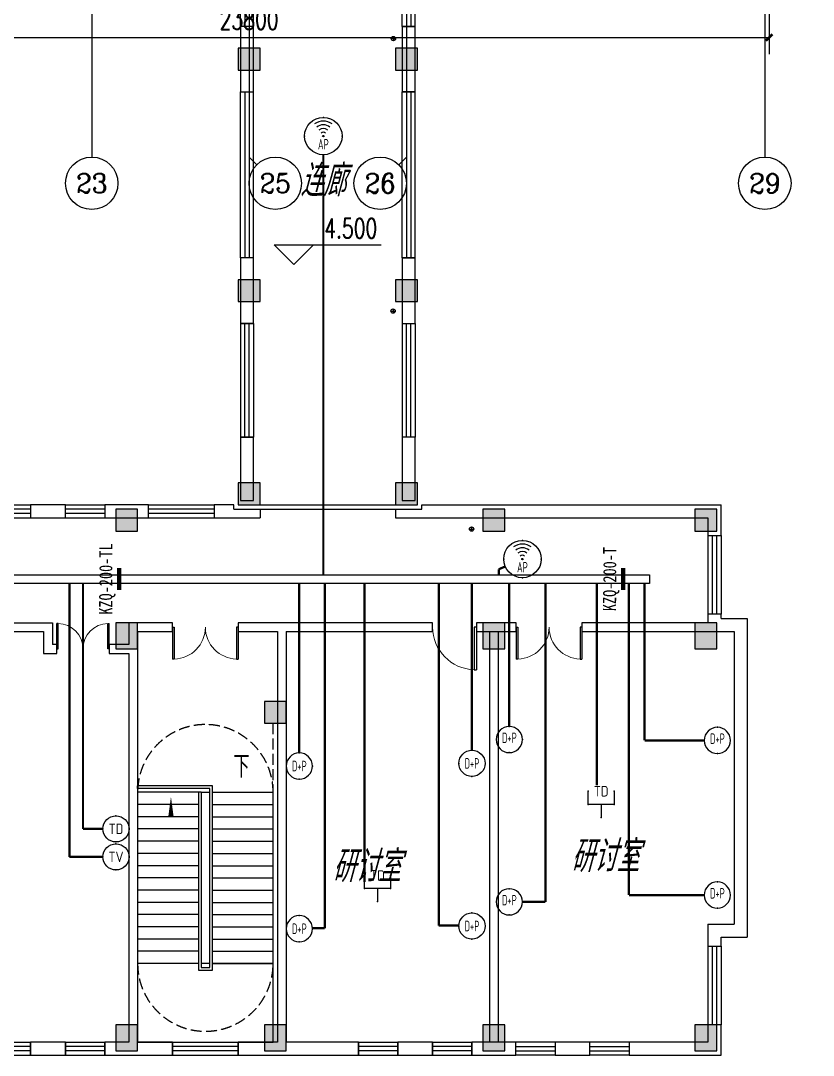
# Model space of a CAD drawing. Extents: x 1333527 to 1855755, y 1020844 to 1581249.
# Drawn here: x 1453449 to 1471583, y 1040977 to 1064658 of the extents above; entities that cross this region are included whole.
import ezdxf
from ezdxf.enums import TextEntityAlignment as Align

# ---------------------------------------------------------------- set-up
doc = ezdxf.new("R2010")
doc.units = 0
doc.header["$LTSCALE"] = 1000
doc.header["$PDSIZE"] = 5
doc.linetypes.add('__DASH', pattern=[0.35, 0.25, -0.1])
doc.linetypes.add('DASH', pattern=[0.35, 0.25, -0.1])
doc.layers.add('1-建筑底图', color=8, linetype='Continuous', plot=False)
for name, color, linetype in [('AXIS_TEXT', 7, 'Continuous'), ('CABLETRAY_PDS', 4, 'Continuous'), ('EQUIP-通讯', 3, 'Continuous'), ('WIRE-综合布线', 5, 'Continuous'), ('建筑-柱子', 9, 'Continuous'), ('建筑-柱子-填充', 8, 'Continuous'), ('抗震支吊架', 2, 'Continuous'), ('排水', 153, 'Continuous')]:
    doc.layers.add(name, color=color, linetype=linetype)
doc.styles.add('_TCH_AXIS', font='COMPLEX', dxfattribs={"bigfont": 'GBCBIG'})
doc.styles.add('_TCH_DIM', font='SIMPLEX', dxfattribs={"bigfont": 'GBCBIG'})
doc.styles.add('_TCH_DIM_T3', font='SIMPLEX', dxfattribs={"width": 0.705882, "bigfont": 'GBCBIG'})
doc.styles.add('_TEL_ATTDEF', font='gbenor', dxfattribs={"bigfont": 'gbcbig'})
doc.styles.add('_TEL_DIM', font='SIMPLEX', dxfattribs={"width": 0.8, "height": 3.5, "bigfont": 'HZTXT'})
doc.styles.add('COMPLEX', font='COMPLEX')
doc.styles.add('kzcad', font='', dxfattribs={"width": 0.8})
doc.styles.get("Standard").update_dxf_attribs({"font": 'gbeitc.shx', "bigfont": 'gbcbig.shx'})
doc.styles.get('kzcad').set_extended_font_data('SimSun')
doc.linetypes.add('JIEDI', pattern='A,1.25,-0.25,0.25,-0.25,0.625,["/",Standard,S=0.6,R=0,X=0,Y=-0.3],0.625,-0.25,0.25,-0.25', length=4)
doc.dimstyles.new('_TCH_ARCH&&150', dxfattribs={"dimtxt": 446.25, "dimasz": 150, "dimexe": 375, "dimexo": 450, "dimgap": 189.375, "dimtad": 1, "dimdec": 0, "dimzin": 0, "dimdsep": 46, "dimtxsty": '_TCH_DIM_T3', "dimblk": 'ARCHTICK', "dimcen": 0.09, "dimclrt": 7, "dimazin": 2, "dimtfac": 1, "dimtdec": 0, "dimtix": 1, "dimtmove": 2, "dimatfit": 3, "dimfxl": 1, "dimtolj": 1, "dimtzin": 0, "dimarcsym": 0})

# ---------------------------------------------------------------- blocks, each defined once
blk = doc.blocks.new('$equip_U$00000076(win7-PC-hzk)')
blk.add_circle((0, 0.5), 0.5)
for p in [(0, 0.999), (-0.5, 0.5), (0.5, 0.5)]:
    blk.add_point(p)
at = {"color": 7, "style": '_TEL_DIM'}
blk.add_attdef('$TEXT$', text='', height=0.4, dxfattribs=at).set_placement((0, 0.5), align=Align.MIDDLE_CENTER)
at = {"color": 7, "style": '_TEL_DIM', "flags": 1}
for tag in ['A', 'REMARK']:
    blk.add_attdef(tag, text='', height=0.00002, dxfattribs=at).set_placement((0, 0), align=Align.MIDDLE_CENTER)
blk = doc.blocks.new('$equip_U$00000088(win7-PC-hzk)')
blk.add_circle((0, 0.5), 0.5)
for p in [(0, 0.999), (-0.5, 0.5), (0.5, 0.5)]:
    blk.add_point(p)
at = {"color": 7, "style": '_TEL_DIM'}
blk.add_attdef('$TEXT$', text='', height=0.4, dxfattribs=at).set_placement((0, 0.5), align=Align.MIDDLE_CENTER)
at = {"color": 7, "style": '_TEL_DIM', "flags": 1}
for tag in ['A', 'REMARK']:
    blk.add_attdef(tag, text='', height=0.00002, dxfattribs=at).set_placement((0, 0), align=Align.MIDDLE_CENTER)
blk = doc.blocks.new('$equip_U$00000091(win7-PC-hzk)')
for radius in [0.714, 0.0272]:
    blk.add_circle((0, 0), radius)
for radius in [0.571, 0.428, 0.285, 0.143]:
    blk.add_arc((0, 0), radius, 53.7049, 126.2951)
for p in [(0, 0.714), (-0.714, 0), (0.714, 0), (0, -0.714)]:
    blk.add_point(p)
at = {"color": 7, "style": '_TEL_DIM', "flags": 1}
for tag in ['A', 'REMARK']:
    blk.add_attdef(tag, text='', height=0.00002, dxfattribs=at).set_placement((0, 0), align=Align.MIDDLE_CENTER)
at = {"color": 7, "style": '_TEL_DIM', "width": 0.7}
blk.add_attdef('$TEXT$', text='', height=0.4, dxfattribs=at).set_placement((0, -0.31), align=Align.MIDDLE_CENTER)
blk = doc.blocks.new('$equip_U$00000080(win7-PC-hzk)')
blk.add_circle((0, 0.5), 0.5)
for p in [(0, 0.999), (-0.5, 0.5), (0.5, 0.5)]:
    blk.add_point(p)
at = {"color": 7, "style": '_TEL_DIM', "width": 0.7}
blk.add_attdef('$TEXT$', text='', height=0.4, dxfattribs=at).set_placement((0, 0.5), align=Align.MIDDLE_CENTER)
at = {"color": 7, "style": '_TEL_DIM', "flags": 1}
for tag in ['A', 'REMARK']:
    blk.add_attdef(tag, text='', height=0.00002, dxfattribs=at).set_placement((0, 0), align=Align.MIDDLE_CENTER)
blk = doc.blocks.new('$equip$00002670')
for p, q in [((-0.5, 0.499), (-0.5, 0.999)), ((0.5, 0.999), (0.5, 0.499)), ((0.5, 0.499), (-0.5, 0.499)), ((0, 0.5), (0, 0))]:
    blk.add_line(p, q)
for p in [(-0.5, 0.999), (0.5, 0.999), (-0.5, 0.499), (0.5, 0.499), (0, 0)]:
    blk.add_point(p)
at = {"color": 7, "style": '_TEL_DIM'}
blk.add_attdef('$TEXT$', text='', height=0.4, dxfattribs=at).set_placement((0, 0.999), align=Align.MIDDLE_CENTER)
at = {"color": 7, "style": '_TEL_DIM', "flags": 1}
blk.add_attdef('A', text='', height=0.000025, dxfattribs=at).set_placement((0, 0), align=Align.MIDDLE_CENTER)
blk = doc.blocks.new('ng')
at = {"layer": '排水'}
for p, q in [((345991, 781358), (346091, 781358)), ((346041, 781408), (346041, 781308))]:
    blk.add_line(p, q, dxfattribs=at)
blk.add_circle((346041, 781358), 50, dxfattribs=at)
blk = doc.blocks.new('_AXISO')
blk.add_circle((0, 0), 0.5)
at = {"layer": 'AXIS_TEXT', "style": 'COMPLEX', "width": 1.041667}
blk.add_attdef('A', text='', height=0.56, dxfattribs=at).set_placement((-0.25, -0.28), (0.25, -0.28), align=Align.FIT)
blk = doc.blocks.new('A$C4670417C')
at = {"layer": '建筑-柱子-填充'}
for points in [[(98650, 22850), (98150, 22850), (98150, 22350), (98650, 22350)], [(102250, 22850), (101750, 22850), (101750, 22350), (102250, 22350)], [(98650, 17550), (98150, 17550), (98150, 17050), (98650, 17050)], [(102250, 17550), (101750, 17550), (101750, 17050), (102250, 17050)], [(98650, 12900), (98150, 12900), (98150, 12400), (98650, 12400)], [(102250, 12900), (101750, 12900), (101750, 12400), (102250, 12400)], [(95850, 12300), (95350, 12300), (95350, 11800), (95850, 11800)], [(104250, 12300), (103750, 12300), (103750, 11800), (104250, 11800)], [(109100, 12300), (108600, 12300), (108600, 11800), (109100, 11800)], [(95850, 9700), (95350, 9700), (95350, 9100), (95850, 9100)], [(104250, 9700), (103750, 9700), (103750, 9100), (104250, 9100)], [(109100, 9700), (108600, 9700), (108600, 9100), (109100, 9100)], [(99250, 7900), (98750, 7900), (98750, 7400), (99250, 7400)], [(95850, 500), (95350, 500), (95350, -100), (95850, -100)], [(99250, 500), (98750, 500), (98750, -100), (99250, -100)], [(104250, 500), (103750, 500), (103750, -100), (104250, -100)], [(109100, 500), (108600, 500), (108600, -100), (109100, -100)]]:
    blk.add_hatch(color=256, dxfattribs=at).paths.add_polyline_path(points)
at = {"layer": '建筑-柱子'}
for p, q in [((98650, 22850), (98150, 22850)), ((98150, 22850), (98150, 22350)), ((98650, 22350), (98650, 22850)), ((102250, 22850), (101750, 22850)), ((101750, 22850), (101750, 22350)), ((102250, 22350), (102250, 22850)), ((98150, 22350), (98650, 22350)), ((101750, 22350), (102250, 22350)), ((98650, 17550), (98150, 17550)), ((98150, 17550), (98150, 17050)), ((98650, 17050), (98650, 17550)), ((102250, 17550), (101750, 17550)), ((101750, 17550), (101750, 17050)), ((102250, 17050), (102250, 17550)), ((98150, 17050), (98650, 17050)), ((101750, 17050), (102250, 17050)), ((98650, 12900), (98150, 12900)), ((98150, 12900), (98150, 12400)), ((98650, 12400), (98650, 12900)), ((102250, 12900), (101750, 12900)), ((101750, 12900), (101750, 12400)), ((102250, 12400), (102250, 12900)), ((98150, 12400), (98650, 12400)), ((101750, 12400), (102250, 12400)), ((95850, 12300), (95350, 12300)), ((95350, 12300), (95350, 11800)), ((95850, 11800), (95850, 12300)), ((104250, 12300), (103750, 12300)), ((103750, 12300), (103750, 11800)), ((104250, 11800), (104250, 12300)), ((109100, 12300), (108600, 12300)), ((108600, 12300), (108600, 11800)), ((109100, 11800), (109100, 12300)), ((95350, 11800), (95850, 11800)), ((103750, 11800), (104250, 11800)), ((108600, 11800), (109100, 11800)), ((95850, 9700), (95350, 9700)), ((95350, 9700), (95350, 9100)), ((95850, 9100), (95850, 9700)), ((104250, 9700), (103750, 9700)), ((103750, 9700), (103750, 9100)), ((104250, 9100), (104250, 9700)), ((109100, 9700), (108600, 9700)), ((108600, 9700), (108600, 9100)), ((109100, 9100), (109100, 9700)), ((95350, 9100), (95850, 9100)), ((103750, 9100), (104250, 9100)), ((108600, 9100), (109100, 9100)), ((99250, 7900), (98750, 7900)), ((98750, 7900), (98750, 7400)), ((99250, 7400), (99250, 7900)), ((98750, 7400), (99250, 7400)), ((95850, 500), (95350, 500)), ((95350, 500), (95350, -100)), ((95850, -100), (95850, 500)), ((99250, 500), (98750, 500)), ((98750, 500), (98750, -100)), ((99250, -100), (99250, 500)), ((104250, 500), (103750, 500)), ((103750, 500), (103750, -100)), ((104250, -100), (104250, 500)), ((109100, 500), (108600, 500)), ((108600, 500), (108600, -100)), ((109100, -100), (109100, 500)), ((95350, -100), (95850, -100)), ((98750, -100), (99250, -100)), ((103750, -100), (104250, -100)), ((108600, -100), (109100, -100))]:
    blk.add_line(p, q, dxfattribs=at)
blk = doc.blocks.new('_ArchTick')
at = {"color": 0, "linetype": 'ByBlock', "const_width": 0.4}
blk.add_lwpolyline([(-0.5, -0.5), (0.5, 0.5)], dxfattribs=at)
blk = doc.blocks.new('*D899')
at = {"layer": '1-建筑底图', "color": 0, "lineweight": -2, "transparency": 16777216}
for p, q in [((87300, 23000), (87300, 18218)), ((111100, 23000), (111100, 18218)), ((87300, 18593), (111100, 18593))]:
    blk.add_line(p, q, dxfattribs=at)
at = {"layer": 'Defpoints', "color": 0}
for p in [(87300, 23450), (111100, 23450), (111100, 18593)]:
    blk.add_point(p, dxfattribs=at)
at = {"layer": '1-建筑底图', "color": 0, "lineweight": -2, "transparency": 16777216, "xscale": 150, "yscale": 150, "zscale": 150, "rotation": 180}
blk.add_blockref('_ArchTick', (87300, 18593), dxfattribs=at)
at = {"layer": '1-建筑底图', "color": 0, "lineweight": -2, "transparency": 16777216, "xscale": 150, "yscale": 150, "zscale": 150}
blk.add_blockref('_ArchTick', (111100, 18593), dxfattribs=at)
at = {"layer": '1-建筑底图', "color": 7, "transparency": 16777216, "insert": (99200, 19005), "char_height": 446.2, "attachment_point": 5, "style": '_TCH_DIM_T3'}
blk.add_mtext('\\A1;23800', dxfattribs=at)
blk = doc.blocks.new('*D571')
at = {"layer": '1-建筑底图', "color": 0, "lineweight": -2, "transparency": 16777216}
for p, q in [((112560, 85800), (117435, 85800)), ((117060, -4600), (117060, 85800)), ((112560, -4600), (117435, -4600))]:
    blk.add_line(p, q, dxfattribs=at)
at = {"layer": 'Defpoints', "color": 0}
for p in [(112110, 85800), (117060, 85800), (112110, -4600)]:
    blk.add_point(p, dxfattribs=at)
at = {"layer": '1-建筑底图', "color": 0, "lineweight": -2, "transparency": 16777216, "xscale": 150, "yscale": 150, "zscale": 150}
for p, rotation in [((117060, 85800), 90), ((117060, -4600), 270)]:
    blk.add_blockref('_ArchTick', p, dxfattribs=dict(at, rotation=rotation))
at = {"layer": '1-建筑底图', "color": 7, "transparency": 16777216, "insert": (116647, 40600), "char_height": 446.2, "attachment_point": 5, "rotation": 90, "style": '_TCH_DIM_T3'}
blk.add_mtext('\\A1;90400', dxfattribs=at)
blk = doc.blocks.new('$WINLIB2D$00000001')
at = {"color": 0}
for points in [[(-0.5, 0.5), (-0.5, -0.5)], [(-0.5, 0.5), (0.5, 0.5)], [(0.5, -0.5), (0.5, 0.5)], [(0.5, 0.1667), (-0.5, 0.1667)], [(0.5, -0.1667), (-0.5, -0.1667)], [(-0.5, -0.5), (0.5, -0.5)]]:
    blk.add_lwpolyline(points, dxfattribs=at)
blk = doc.blocks.new('$DorLib2D$00000002')
for p, q in [((-0.5, 0), (-0.5, 0.4875)), ((-0.475, 0.4875), (-0.5, 0.4875)), ((-0.475, 0), (-0.475, 0.4875)), ((0.475, 0), (0.475, 0.4875)), ((0.475, 0.4875), (0.5, 0.4875)), ((0.5, 0), (0.5, 0.4875)), ((-0.5, 0), (-0.475, 0)), ((0.5, 0), (0.475, 0))]:
    blk.add_line(p, q)
at = {"lineweight": 13}
for centre, start, end in [((-0.4875, 0), 0, 88.53072), ((0.4875, 0), 91.46928, 180)]:
    blk.add_arc(centre, 0.4875, start, end, dxfattribs=at)
blk = doc.blocks.new('$DorLib2D$00000001')
for p, q in [((0.45, 0.975), (0.5, 0.975)), ((0.45, 0), (0.45, 0.975)), ((0.5, 0), (0.5, 0.975)), ((0.5, 0), (0.45, 0))]:
    blk.add_line(p, q)
at = {"lineweight": 13}
blk.add_arc((0.475, 0), 0.975, 91.4693, 180, dxfattribs=at)
blk = doc.blocks.new('1-二层建筑底图')
at = {"layer": '1-建筑底图', "color": 8}
for p, q in [((95600, 21858.7), (95600, 15858.7)), ((99200, 21858.7), (99200, 15858.7)), ((102800, 21858.7), (102800, 15858.7)), ((111000, 21858.7), (111000, 15858.7)), ((99000, 18850), (99000, 17350)), ((99300, 18850), (99000, 18850)), ((99300, 17350), (99300, 18850)), ((102700, 18850), (102700, 17350)), ((103000, 18850), (102700, 18850)), ((103000, 17350), (103000, 18850)), ((99000, 17350), (99300, 17350)), ((102700, 17350), (103000, 17350)), ((99375.7, 15682.9), (99200, 15858.7)), ((102624.3, 15682.9), (102800, 15858.7)), ((100223.6, 13398.3), (99773.6, 13848.3)), ((99773.6, 13848.3), (102224.6, 13848.3)), ((100223.6, 13398.3), (100673.6, 13848.3)), ((99000, 13550), (99000, 12050)), ((99300, 13550), (99000, 13550)), ((99300, 12050), (99300, 13550)), ((102700, 13550), (102700, 12050)), ((103000, 13550), (102700, 13550)), ((103000, 12050), (103000, 13550)), ((99000, 12050), (99300, 12050)), ((102700, 12050), (103000, 12050)), ((99300, 9450), (99000, 9450)), ((99000, 9450), (99000, 8000)), ((99300, 8000), (99300, 9450)), ((103000, 9450), (102700, 9450)), ((102700, 9450), (102700, 8000)), ((103000, 8000), (103000, 9450)), ((95000, 7900), (94200, 7900)), ((94200, 7900), (94200, 7600)), ((95000, 7600), (95000, 7900)), ((96900, 7900), (95900, 7900)), ((95900, 7900), (95900, 7600)), ((96900, 7600), (96900, 7900)), ((98850, 7900), (98400, 7900)), ((98400, 7900), (98400, 7600)), ((98850, 7800), (98850, 7900)), ((99000, 8000), (99300, 8000)), ((99450, 7900), (102550, 7900)), ((102700, 8000), (103000, 8000)), ((103150, 7800), (103150, 7900)), ((103150, 7900), (110000, 7900)), ((110000, 7200), (110000, 7900)), ((94200, 7600), (95000, 7600)), ((95900, 7600), (96900, 7600)), ((98400, 7600), (98850, 7600)), ((98850, 7800), (99450, 7800)), ((98850, 7600), (99450, 7600)), ((99450, 7800), (102550, 7800)), ((99450, 7800), (99450, 7600)), ((102550, 7800), (103150, 7800)), ((102550, 7800), (102550, 7600)), ((102550, 7600), (103150, 7600)), ((103150, 7600), (109700, 7600)), ((109700, 7600), (109700, 7200)), ((109700, 7200), (110000, 7200)), ((110000, 5400), (109700, 5400)), ((109700, 5400), (109700, 5200)), ((110000, 5300), (110000, 5400)), ((110000, 5300), (110600, 5300)), ((110600, 5300), (110600, -2000)), ((84100, 5200), (94700, 5200)), ((84300, 5000), (94500, 5000)), ((94500, 5000), (94500, 4500)), ((94700, 5200), (94700, 4700)), ((97450, 5200), (96450, 5200)), ((96450, 5200), (96450, 4700)), ((96650, 5000), (97450, 5000)), ((96650, 5000), (96650, 4600)), ((97450, 5000), (97450, 5200)), ((99950, 5200), (98950, 5200)), ((98950, 5200), (98950, 5000)), ((98950, 5000), (99850, 5000)), ((99850, 5000), (99850, -4400)), ((103400, 5200), (99950, 5200)), ((100050, 5000), (100050, -4400)), ((100050, 5000), (103400, 5000)), ((103400, 5000), (103400, 5200)), ((104800, 5200), (104400, 5200)), ((104400, 5200), (104400, 5000)), ((104400, 5000), (104800, 5000)), ((104700, 5000), (104700, -4400)), ((105313.7, 5200), (104800, 5200)), ((104800, 5000), (105313.7, 5000)), ((104900, 5000), (104900, -4400)), ((105313.7, 5000), (105313.7, 5200)), ((109700, 5200), (106813.7, 5200)), ((106813.7, 5200), (106813.7, 5000)), ((106813.7, 5000), (109800, 5000)), ((109800, 5000), (110300, 5000)), ((110300, 5000), (110300, -1700)), ((94500, 4500), (94800, 4500)), ((94800, 4700), (94700, 4700)), ((94800, 4500), (94800, 4700)), ((96450, 4700), (96000, 4700)), ((96000, 4700), (96000, 4500)), ((96000, 4500), (96450, 4500)), ((96450, 4500), (96450, -4400)), ((96650, 4600), (96650, -4400)), ((98360, 1470), (96650, 1470)), ((96650, 1410), (96650, 1470)), ((98360, -2750), (98360, 1470)), ((98300, 1410), (96650, 1410)), ((96650, 1320), (96650, -2600)), ((98040, 1320), (96650, 1320)), ((98100, 1320), (98040, 1320)), ((98040, 1320), (98040, -2750)), ((98100, 1320), (98040, 1320)), ((98100, 1320), (98100, -2600)), ((98100, 1320), (98100, -2690)), ((98100, 1320), (98300, 1320)), ((98300, -2690), (98300, 1410)), ((98300, -2600), (98300, 1320)), ((98360, 1320), (99750, 1320)), ((99750, -2600), (99750, 1320)), ((98040, 1040), (96650, 1040)), ((98360, 1040), (99750, 1040)), ((98040, 760), (96650, 760)), ((98360, 760), (99750, 760)), ((98040, 480), (96650, 480)), ((98360, 480), (99750, 480)), ((98040, 200), (96650, 200)), ((98360, 200), (99750, 200)), ((98040, -80), (96650, -80)), ((98360, -80), (99750, -80)), ((98040, -360), (96650, -360)), ((98360, -360), (99750, -360)), ((98040, -640), (96650, -640)), ((98360, -640), (99750, -640)), ((98040, -920), (96650, -920)), ((98360, -920), (99750, -920)), ((98040, -1200), (96650, -1200)), ((98360, -1200), (99750, -1200)), ((98040, -1480), (96650, -1480)), ((98360, -1480), (99750, -1480)), ((98040, -1760), (96650, -1760)), ((98360, -1760), (99750, -1760)), ((109700, -1700), (110300, -1700)), ((109700, -1700), (109700, -2200)), ((98040, -2040), (96650, -2040)), ((98360, -2040), (99750, -2040)), ((110000, -2000), (110600, -2000)), ((110000, -2200), (110000, -2000)), ((98040, -2320), (96650, -2320)), ((98360, -2320), (99750, -2320)), ((109700, -2200), (110000, -2200)), ((98040, -2600), (96650, -2600)), ((96650, -2600), (96650, -4400)), ((98040, -2600), (96650, -2600)), ((98300, -2600), (98100, -2600)), ((98360, -2600), (99750, -2600)), ((99750, -2600), (98360, -2600)), ((99750, -4400), (99750, -2600)), ((98040, -2750), (98360, -2750)), ((98100, -2690), (98300, -2690)), ((110000, -4000), (109700, -4000)), ((109700, -4000), (109700, -4400)), ((110000, -4700), (110000, -4000)), ((95000, -4400), (94200, -4400)), ((94200, -4400), (94200, -4700)), ((95000, -4700), (95000, -4400)), ((96450, -4400), (95900, -4400)), ((95900, -4400), (95900, -4700)), ((97450, -4400), (96650, -4400)), ((96650, -4400), (99750, -4400)), ((97450, -4700), (97450, -4400)), ((99850, -4400), (98950, -4400)), ((98950, -4400), (98950, -4700)), ((101700, -4400), (100050, -4400)), ((101700, -4700), (101700, -4400)), ((103400, -4400), (102600, -4400)), ((102600, -4400), (102600, -4700)), ((103400, -4700), (103400, -4400)), ((104800, -4400), (104300, -4400)), ((104300, -4400), (104300, -4700)), ((105300, -4400), (104800, -4400)), ((105300, -4700), (105300, -4400)), ((107000, -4400), (106200, -4400)), ((106200, -4400), (106200, -4700)), ((107000, -4700), (107000, -4400)), ((109700, -4400), (107900, -4400)), ((107900, -4400), (107900, -4700)), ((94200, -4700), (95000, -4700)), ((95900, -4700), (96550, -4700)), ((96550, -4700), (97450, -4700)), ((98950, -4700), (99950, -4700)), ((99950, -4700), (101700, -4700)), ((102600, -4700), (103400, -4700)), ((104300, -4700), (104800, -4700)), ((104800, -4700), (105300, -4700)), ((106200, -4700), (107000, -4700)), ((107900, -4700), (110000, -4700))]:
    blk.add_line(p, q, dxfattribs=at)
at = {"layer": '1-建筑底图', "color": 8, "linetype": '__DASH'}
blk.add_line((99750, -4000), (99750, 2900), dxfattribs=at)
at = {"layer": '1-建筑底图', "color": 8}
blk.add_lwpolyline([(98987.5, 1500, 0, 0, 0), (98987.5, -3460, 0, 0, 0), (97412.5, -3460, 0, 0, 0), (97412.5, 1220, 0, 120, 0), (97412.5, 770, 0, 0, 0)], format="xyseb", dxfattribs=at)
at = {"layer": '1-建筑底图', "color": 8, "linetype": 'DASH'}
for centre, start, end in [((98200, 1320), 0, 180), ((98200, -2600), 180, 0)]:
    blk.add_arc(centre, 1550, start, end, dxfattribs=at)
at = {"layer": '1-建筑底图', "color": 8}
for name, p in [('A$C4670417C', (800, -4500)), ('ng', (-243538.7, -762786.7)), ('ng', (-243545.4, -769023.3)), ('ng', (-241750.9, -774014.2))]:
    blk.add_blockref(name, p, dxfattribs=at)
for name, p, xscale, yscale, zscale, rotation in [('$WINLIB2D$00000001', (99150, 20150), -2600, 300, 300, 270), ('$WINLIB2D$00000001', (102850, 20150), -2600, -300, 300, 270), ('$WINLIB2D$00000001', (99150, 15450), -3800, 300, 300, 270), ('$WINLIB2D$00000001', (102850, 15450), -3800, -300, 300, 270), ('$WINLIB2D$00000001', (99150, 10750), 2600, 300, 300, 270), ('$WINLIB2D$00000001', (102850, 10750), 2600, -300, 300, 270), ('$WINLIB2D$00000001', (109850, 6300), 1800, -300, 300, 270.0000000001488), ('$DorLib2D$00000002', (95400, 4600), -1200, -1200, 200, 179.9999999822147), ('$DorLib2D$00000002', (98200, 5100), 1500, -1500, 200, 4.381340444065827e-07), ('$DorLib2D$00000001', (103900, 5100), 1000, -1000, 200, 4.381326240707552e-07), ('$DorLib2D$00000002', (106063.7, 5100), 1500, -1500, 200, 4.381946530732496e-07), ('$WINLIB2D$00000001', (109850, -3100), 1800, -300, 300, 269.999999565744), ('$WINLIB2D$00000001', (93750, -4550), 900, 300, 300, 1.572853841708006e-08), ('$WINLIB2D$00000001', (95450, -4550), 900, 300, 300, 1.572853841708006e-08), ('$WINLIB2D$00000001', (98200, -4550), 1500, 300, 300, 1.572915173788669e-08), ('$WINLIB2D$00000001', (102150, -4550), 900, 300, 300, 1.572811138936164e-08), ('$WINLIB2D$00000001', (103850, -4550), 900, 300, 300, 1.572811138936164e-08), ('$WINLIB2D$00000001', (105750, -4550), -900, 300, 300, 1.572813879135992e-08), ('$WINLIB2D$00000001', (107450, -4550), -900, 300, 300, 1.572813879135992e-08)]:
    blk.add_blockref(name, p, dxfattribs=dict(at, xscale=xscale, yscale=yscale, zscale=zscale, rotation=rotation))
ref = blk.add_blockref('_AXISO', (95600, 15258.7), dxfattribs=dict(at, xscale=1200, yscale=1200, zscale=1200))
ref.add_attrib('A', '23', dxfattribs={"layer": 'AXIS_TEXT', "height": 441.41, "style": '_TCH_AXIS'}).set_placement((95242.7, 15038), (95957.3, 15038), align=Align.FIT)
ref = blk.add_blockref('_AXISO', (99800, 15258.7), dxfattribs=dict(at, xscale=1200, yscale=1200, zscale=1200))
ref.add_attrib('A', '25', dxfattribs={"layer": 'AXIS_TEXT', "height": 441.41, "style": '_TCH_AXIS'}).set_placement((99442.7, 15038), (100157.3, 15038), align=Align.FIT)
ref = blk.add_blockref('_AXISO', (102200, 15258.7), dxfattribs=dict(at, xscale=1200, yscale=1200, zscale=1200))
ref.add_attrib('A', '26', dxfattribs={"layer": 'AXIS_TEXT', "height": 450.98, "style": '_TCH_AXIS', "width": 0.970588}).set_placement((101845.7, 15033.2), (102554.3, 15033.2), align=Align.FIT)
ref = blk.add_blockref('_AXISO', (111000, 15258.7), dxfattribs=dict(at, xscale=1200, yscale=1200, zscale=1200))
ref.add_attrib('A', '29', dxfattribs={"layer": 'AXIS_TEXT', "height": 450.98, "style": '_TCH_AXIS', "width": 0.970588}).set_placement((110645.7, 15033.2), (111354.3, 15033.2), align=Align.FIT)
at = {"layer": '1-建筑底图', "color": 8, "yscale": -300, "zscale": 300}
for p, xscale in [((93750, 7750), 900), ((95450, 7750), 900), ((97650, 7750), 1500)]:
    blk.add_blockref('$WINLIB2D$00000001', p, dxfattribs=dict(at, xscale=xscale))
at = {"layer": '1-建筑底图', "color": 8}
for s, p in [('连廊', (100367.2, 14960.3)), ('研讨室', (106557, -505)), ('研讨室', (101098.8, -736.5))]:
    blk.add_text(s, height=723.4, dxfattribs=at).set_placement(p)
at = {"layer": '1-建筑底图', "color": 8, "style": '_TCH_DIM', "width": 0.705882}
blk.add_text('4.500', height=446.25, dxfattribs=at).set_placement((100919.6, 14005.8))
at = {"layer": '1-建筑底图', "color": 8, "style": '_TCH_DIM'}
blk.add_text('下', height=506.4, dxfattribs=at).set_placement((98845.1, 1657.5))
at = {"layer": '1-建筑底图', "color": 8}
for p1, p2, distance, picture, middle in [((112109.7, -4600), (112109.7, 85800), -4950, '*D571', (116647.2, 40600)), ((87300, 23450), (111100, 23450), -4857.1, '*D899', (99200, 19005.4))]:
    dim = blk.add_aligned_dim(p1=p1, p2=p2, distance=distance, dimstyle='_TCH_ARCH&&150', dxfattribs=at)
    dim.commit()
    dim.dimension.update_dxf_attribs({"geometry": picture, "text_midpoint": middle})

msp = doc.modelspace()

# ---------------------------------------------------------------- linework, layer by layer
at = {"layer": 'CABLETRAY_PDS'}
for p, q in [((1443574, 1051977), (1467834, 1051977)), ((1467834, 1051977), (1467834, 1051777)), ((1467834, 1051777), (1443574, 1051777))]:
    msp.add_line(p, q, dxfattribs=at)
at = {"layer": 'WIRE-综合布线', "linetype": 'Continuous', "const_width": 52.5}
for points in [[(1460373, 1051977), (1460373, 1061588)], [(1464388, 1052102), (1464535, 1052165)], [(1464388, 1051977), (1464388, 1052102)], [(1454562, 1045518), (1454562, 1051777)], [(1454874, 1046159), (1454874, 1051777)], [(1459823, 1047898), (1459823, 1051777)], [(1460406, 1043886), (1460406, 1051777)], [(1461312, 1051777), (1461312, 1044944)], [(1463013, 1043947), (1463013, 1051777)], [(1463774, 1047959), (1463774, 1051777)], [(1464628, 1048503), (1464628, 1051777)], [(1465455, 1044489), (1465455, 1051777)], [(1466633, 1047155), (1466633, 1051777)], [(1467365, 1044645), (1467365, 1051777)], [(1467723, 1048184), (1467723, 1051777)], [(1467723, 1048184), (1469090, 1048184)], [(1454874, 1046159), (1455330, 1046159)], [(1454562, 1045518), (1455330, 1045518)], [(1467365, 1044645), (1469090, 1044645)], [(1464927, 1044489), (1465455, 1044489)], [(1460123, 1043886), (1460406, 1043886)], [(1463013, 1043947), (1463475, 1043947)]]:
    msp.add_lwpolyline(points, dxfattribs=at)
at = {"layer": '抗震支吊架', "color": 2, "const_width": 100}
for points in [[(1455704, 1051627), (1455704, 1052127)], [(1467234, 1051627), (1467234, 1052127)]]:
    msp.add_lwpolyline(points, dxfattribs=at)

# ---------------------------------------------------------------- block references
at = {"layer": '1-建筑底图'}
msp.add_blockref('1-二层建筑底图', (1359474, 1045677), dxfattribs=at)
at = {"layer": 'EQUIP-通讯', "linetype": 'JIEDI'}
ref = msp.add_blockref('$equip_U$00000091(win7-PC-hzk)', (1460373, 1062017), dxfattribs=dict(at, xscale=600, yscale=600, zscale=600))
ref.add_attrib('$TEXT$', 'AP', dxfattribs={"layer": '0', "color": 7, "height": 240, "style": '_TEL_ATTDEF', "width": 0.7}).set_placement((1460373, 1061830), align=Align.MIDDLE_CENTER)
ref = msp.add_blockref('$equip_U$00000091(win7-PC-hzk)', (1464928, 1052335), dxfattribs=dict(at, xscale=600, yscale=600, zscale=600))
ref.add_attrib('$TEXT$', 'AP', dxfattribs={"layer": '0', "color": 7, "height": 240, "style": '_TEL_ATTDEF', "width": 0.7}).set_placement((1464928, 1052149), align=Align.MIDDLE_CENTER)
ref = msp.add_blockref('$equip_U$00000080(win7-PC-hzk)', (1464328, 1048204), dxfattribs=dict(at, xscale=-600, yscale=600, zscale=600, rotation=270))
ref.add_attrib('$TEXT$', 'D+P', dxfattribs={"layer": '0', "color": 7, "height": 240, "style": '_TEL_ATTDEF', "width": 0.7}).set_placement((1464628, 1048244), align=Align.MIDDLE_CENTER)
ref = msp.add_blockref('$equip_U$00000080(win7-PC-hzk)', (1469689, 1048184), dxfattribs=dict(at, xscale=-600, yscale=600, zscale=600, rotation=90.00000000000017))
ref.add_attrib('$TEXT$', 'D+P', dxfattribs={"layer": '0', "color": 7, "height": 240, "style": '_TEL_ATTDEF', "width": 0.7}).set_placement((1469389, 1048224), align=Align.MIDDLE_CENTER)
ref = msp.add_blockref('$equip_U$00000080(win7-PC-hzk)', (1459523, 1047598), dxfattribs=dict(at, xscale=-600, yscale=600, zscale=600, rotation=270))
ref.add_attrib('$TEXT$', 'D+P', dxfattribs={"layer": '0', "color": 7, "height": 240, "style": '_TEL_ATTDEF', "width": 0.7}).set_placement((1459823, 1047598), align=Align.MIDDLE_CENTER)
ref = msp.add_blockref('$equip_U$00000080(win7-PC-hzk)', (1464074, 1047659), dxfattribs=dict(at, xscale=600, yscale=600, zscale=600, rotation=90))
ref.add_attrib('$TEXT$', 'D+P', dxfattribs={"layer": '0', "color": 7, "height": 240, "style": '_TEL_ATTDEF', "width": 0.7}).set_placement((1463774, 1047659), align=Align.MIDDLE_CENTER)
ref = msp.add_blockref('$equip$00002670', (1466730, 1046420), dxfattribs=dict(at, xscale=600, yscale=600, zscale=600))
ref.add_attrib('$TEXT$', 'TD', dxfattribs={"layer": '0', "color": 7, "height": 240, "style": '_TEL_ATTDEF'}).set_placement((1466730, 1047020), align=Align.MIDDLE_CENTER)
ref = msp.add_blockref('$equip_U$00000076(win7-PC-hzk)', (1455929, 1046159), dxfattribs=dict(at, xscale=600, yscale=600, zscale=600, rotation=89.99999999999984))
ref.add_attrib('$TEXT$', 'TD', dxfattribs={"layer": '0', "color": 7, "height": 240, "style": '_TEL_ATTDEF'}).set_placement((1455629, 1046159), align=Align.MIDDLE_CENTER)
ref = msp.add_blockref('$equip_U$00000088(win7-PC-hzk)', (1455929, 1045518), dxfattribs=dict(at, xscale=600, yscale=600, zscale=600, rotation=89.99999999999984))
ref.add_attrib('$TEXT$', 'TV', dxfattribs={"layer": '0', "color": 7, "height": 240, "style": '_TEL_ATTDEF'}).set_placement((1455629, 1045518), align=Align.MIDDLE_CENTER)
ref = msp.add_blockref('$equip$00002670', (1461612, 1044495), dxfattribs=dict(at, xscale=600, yscale=600, zscale=600))
ref.add_attrib('$TEXT$', 'TD', dxfattribs={"layer": '0', "color": 7, "height": 240, "style": '_TEL_ATTDEF'}).set_placement((1461612, 1045094), align=Align.MIDDLE_CENTER)
ref = msp.add_blockref('$equip_U$00000080(win7-PC-hzk)', (1469689, 1044645), dxfattribs=dict(at, xscale=-600, yscale=600, zscale=600, rotation=90.00000000000017))
ref.add_attrib('$TEXT$', 'D+P', dxfattribs={"layer": '0', "color": 7, "height": 240, "style": '_TEL_ATTDEF', "width": 0.7}).set_placement((1469389, 1044685), align=Align.MIDDLE_CENTER)
ref = msp.add_blockref('$equip_U$00000080(win7-PC-hzk)', (1464328, 1044489), dxfattribs=dict(at, xscale=-600, yscale=600, zscale=600, rotation=270))
ref.add_attrib('$TEXT$', 'D+P', dxfattribs={"layer": '0', "color": 7, "height": 240, "style": '_TEL_ATTDEF', "width": 0.7}).set_placement((1464628, 1044529), align=Align.MIDDLE_CENTER)
ref = msp.add_blockref('$equip_U$00000080(win7-PC-hzk)', (1459523, 1043874), dxfattribs=dict(at, xscale=-600, yscale=600, zscale=600, rotation=270))
ref.add_attrib('$TEXT$', 'D+P', dxfattribs={"layer": '0', "color": 7, "height": 240, "style": '_TEL_ATTDEF', "width": 0.7}).set_placement((1459823, 1043874), align=Align.MIDDLE_CENTER)
ref = msp.add_blockref('$equip_U$00000080(win7-PC-hzk)', (1464074, 1043936), dxfattribs=dict(at, xscale=600, yscale=600, zscale=600, rotation=90))
ref.add_attrib('$TEXT$', 'D+P', dxfattribs={"layer": '0', "color": 7, "height": 240, "style": '_TEL_ATTDEF', "width": 0.7}).set_placement((1463774, 1043936), align=Align.MIDDLE_CENTER)

# ---------------------------------------------------------------- texts
at = {"layer": '抗震支吊架', "color": 2, "style": 'kzcad', "width": 0.8}
for s, p in [('KZQ-200-TL', (1455544, 1051877)), ('KZQ-200-T', (1467074, 1051877))]:
    msp.add_text(s, height=300, rotation=89.8854, dxfattribs=at).set_placement(p, align=Align.CENTER)

doc.saveas('drawing.dxf')
